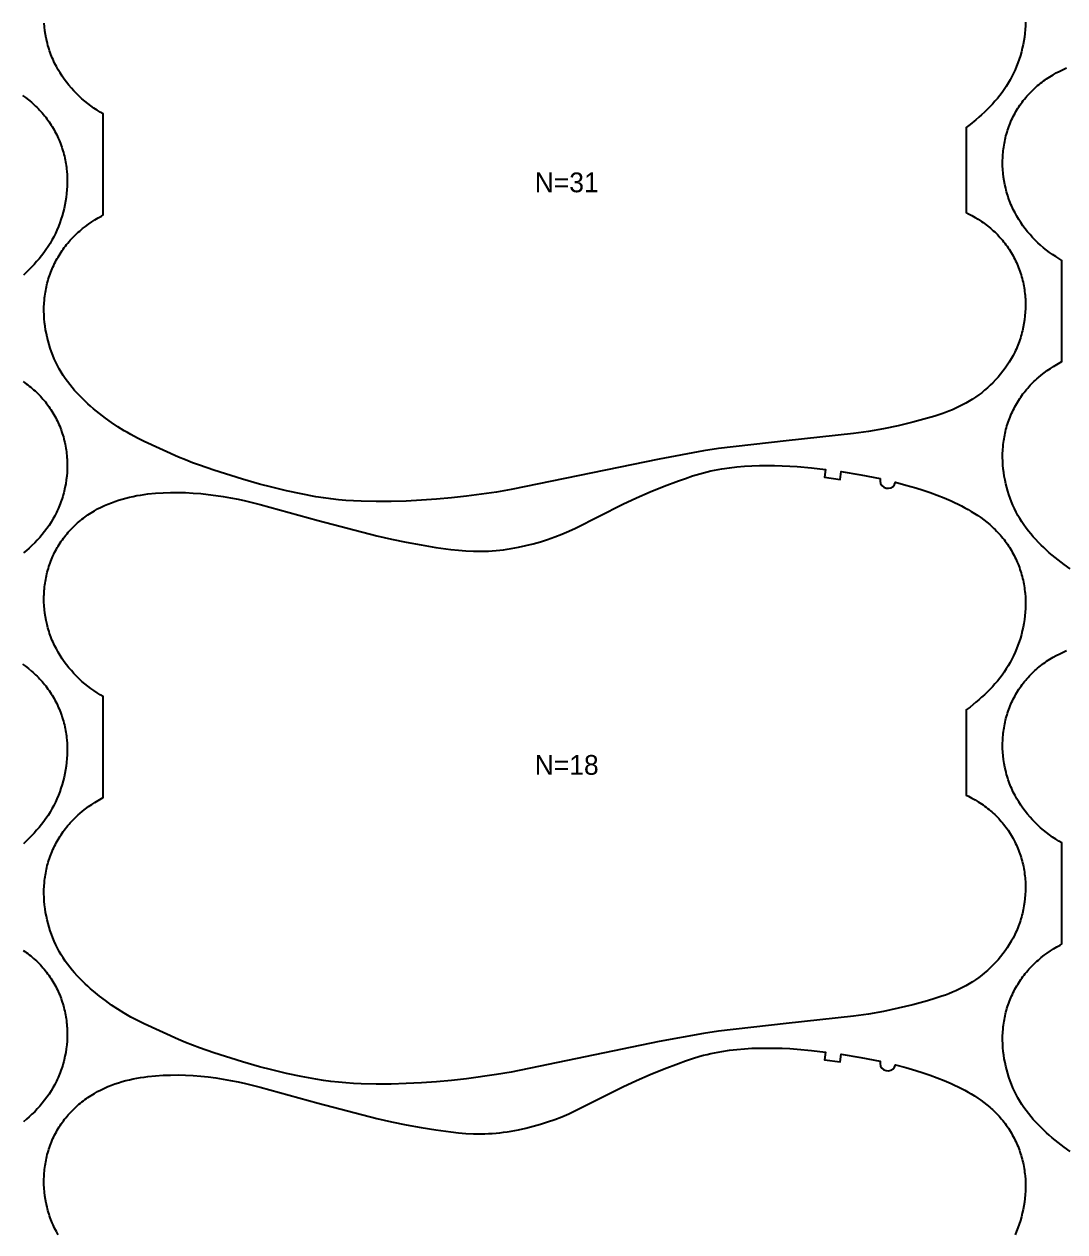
# Model space of a CAD drawing. Header units: inches. Extents: x 0 to 1954, y 0 to 1079.
# Drawn here: x 237.3 to 500.4, y 294.3 to 599.6 of the extents above; entities that cross this region are included whole.
import ezdxf

# ---------------------------------------------------------------- set-up
doc = ezdxf.new("R2010")
doc.units = ezdxf.units.IN

msp = doc.modelspace()

# ---------------------------------------------------------------- linework, layer by layer
at = {"layer": '1'}
for points in [[(490.4894, 600.1541), (490.4638, 599.1998), (490.4074, 598.247), (490.3206, 597.2968), (490.204, 596.3499), (490.0579, 595.4072), (489.8829, 594.4694), (489.6792, 593.5371), (489.4475, 592.6113), (489.188, 591.6925), (488.9012, 590.7816), (488.5875, 589.8794), (488.247, 588.987), (487.8795, 588.1054), (487.4851, 587.2359), (487.0637, 586.3797), (486.6153, 585.5378), (486.1398, 584.7115), (485.6372, 583.902), (485.1078, 583.11), (484.5529, 582.3356), (483.9743, 581.5782), (483.3734, 580.8376), (482.7521, 580.1132), (482.1119, 579.4049), (481.4545, 578.7121), (480.7816, 578.0345), (480.0947, 577.3717), (479.3947, 576.7231), (478.6822, 576.0884), (477.9581, 575.4669), (476.4778, 574.2618), (475.4894, 573.5079), (475.4894, 551.9635), (476.0608, 551.6897), (476.9074, 551.2498), (477.7394, 550.7821), (478.5554, 550.2866), (479.354, 549.7636), (479.7463, 549.4919), (480.1339, 549.2134), (480.5164, 548.9281), (480.8937, 548.636), (481.2656, 548.3373), (481.632, 548.0319), (481.9928, 547.7198), (482.3476, 547.4011), (482.6964, 547.0759), (483.039, 546.744), (483.3752, 546.4056), (483.7049, 546.0608), (484.028, 545.7098), (484.3444, 545.3526), (484.6539, 544.9895), (484.9564, 544.6205), (485.2518, 544.2457), (485.54, 543.8654), (485.8209, 543.4797), (486.0943, 543.0887), (486.3601, 542.6925), (486.6183, 542.2912), (486.8686, 541.8851), (487.111, 541.4742), (487.3454, 541.0588), (487.5716, 540.6388), (487.7895, 540.2145), (487.9991, 539.7861), (488.2004, 539.3537), (488.3933, 538.9174), (488.5778, 538.4775), (488.754, 538.0342), (488.9217, 537.5876), (489.081, 537.1378), (489.2318, 536.6852), (489.3742, 536.2297), (489.508, 535.7717), (489.6333, 535.3112), (489.7501, 534.8486), (489.8583, 534.3838), (489.958, 533.9172), (490.049, 533.4488), (490.1314, 532.9789), (490.2051, 532.5077), (490.2704, 532.0351), (490.327, 531.5615), (490.3752, 531.0869), (490.4149, 530.6115), (490.4461, 530.1355), (490.4689, 529.6589), (490.4834, 529.182), (490.4894, 528.7049), (490.4766, 527.7505), (490.4307, 526.797), (490.3519, 525.8456), (490.2406, 524.8974), (490.0966, 523.9536), (489.9202, 523.0156), (489.7113, 522.0843), (489.5947, 521.6217), (489.4699, 521.1612), (489.3371, 520.7031), (489.1962, 520.2474), (489.0472, 519.7944), (488.8902, 519.3442), (488.725, 518.8969), (488.5518, 518.4527), (488.3706, 518.0117), (488.1814, 517.5741), (487.9844, 517.1398), (487.7797, 516.7092), (487.3477, 515.8587), (486.8864, 515.0235), (486.3969, 514.2042), (485.8801, 513.4016), (485.3369, 512.6165), (484.7685, 511.8495), (484.1758, 511.1015), (483.5594, 510.3729), (482.9203, 509.6644), (482.259, 508.9765), (481.5764, 508.3099), (480.8731, 507.665), (480.1499, 507.0424), (479.4076, 506.4427), (478.6468, 505.8665), (477.8686, 505.3139), (477.0739, 504.7852), (476.2636, 504.2807), (475.4386, 503.8006), (474.6001, 503.3451), (473.7488, 502.9144), (472.8858, 502.5088), (472.0121, 502.1281), (471.1287, 501.7704), (470.2368, 501.4334), (469.3376, 501.1149), (467.5218, 500.5239), (465.6906, 499.9792), (462.0059, 498.9792), (458.2956, 498.0878), (454.5597, 497.3046), (450.801, 496.6396), (447.0237, 496.0958), (429.9483, 494.2376), (412.882, 492.298), (409.1112, 491.7101), (397.8452, 489.6617), (360.4626, 481.9461), (356.6968, 481.3244), (349.1344, 480.2792), (345.3416, 479.8516), (341.5404, 479.5057), (337.7327, 479.2396), (333.9207, 479.0487), (330.1054, 478.9341), (326.288, 478.904), (322.4723, 478.9889), (320.5664, 479.085), (318.6629, 479.2197), (316.7626, 479.3936), (314.8664, 479.6074), (312.9751, 479.8614), (311.089, 480.1529), (307.3332, 480.8353), (303.6, 481.6302), (299.8883, 482.5202), (296.8075, 483.3255), (292.5272, 484.5404), (285.2492, 486.8437), (281.6393, 488.0878), (279.8488, 488.7477), (278.0726, 489.4432), (276.3131, 490.1788), (267.63, 494.1438), (265.919, 494.9881), (264.2338, 495.88), (263.4036, 496.3485), (262.5821, 496.8324), (260.9647, 497.8438), (259.3808, 498.9087), (257.8297, 500.0221), (256.3116, 501.1801), (254.8313, 502.3852), (254.1072, 503.0067), (253.3948, 503.6414), (252.6947, 504.29), (252.0078, 504.9528), (251.3349, 505.6304), (250.6775, 506.3232), (250.0373, 507.0315), (249.416, 507.7559), (248.8152, 508.4965), (248.2365, 509.2539), (247.6816, 510.0283), (247.1522, 510.8203), (246.6496, 511.6298), (246.1742, 512.4561), (245.7257, 513.298), (245.3043, 514.1542), (244.9099, 515.0237), (244.5425, 515.9053), (244.2019, 516.7977), (243.8882, 517.6999), (243.6015, 518.6108), (243.342, 519.5296), (243.1102, 520.4554), (242.9065, 521.3877), (242.7315, 522.3255), (242.5854, 523.2682), (242.4688, 524.2151), (242.382, 525.1653), (242.3256, 526.1181), (242.3, 527.0724), (242.3058, 528.0269), (242.3436, 528.9805), (242.414, 529.932), (242.4615, 530.4066), (242.5174, 530.8802), (242.5817, 531.3527), (242.6544, 531.8239), (242.7358, 532.2937), (242.8257, 532.7619), (242.9243, 533.2284), (243.0315, 533.693), (243.1473, 534.1556), (243.2716, 534.616), (243.4043, 535.0742), (243.5455, 535.5298), (243.6949, 535.9829), (243.8526, 536.4332), (244.0185, 536.8806), (244.1925, 537.3249), (244.3747, 537.7661), (244.5648, 538.2039), (244.7629, 538.6382), (244.9689, 539.0688), (245.1827, 539.4957), (245.4043, 539.9186), (245.6336, 540.3375), (245.8705, 540.7521), (246.115, 541.1623), (246.3669, 541.5679), (246.6262, 541.9688), (246.8928, 542.3649), (247.1666, 542.7559), (247.4475, 543.1417), (247.7355, 543.5222), (248.0305, 543.8972), (248.3323, 544.2665), (248.6409, 544.6301), (248.9563, 544.9876), (249.2782, 545.339), (249.6067, 545.6841), (249.9417, 546.0228), (250.283, 546.355), (250.6305, 546.6806), (250.9838, 546.9999), (251.3429, 547.313), (252.0769, 547.9211), (252.8306, 548.5058), (253.6022, 549.0681), (254.3897, 549.6092), (255.1911, 550.1301), (256.0045, 550.6316), (256.8282, 551.1149), (257.3, 551.3785), (257.3, 576.9118), (256.5259, 577.3624), (255.7156, 577.8669), (254.9208, 578.3956), (254.1426, 578.9482), (253.3818, 579.5244), (252.6395, 580.1241), (251.9163, 580.7467), (251.213, 581.3916), (250.5304, 582.0582), (249.8691, 582.7461), (249.23, 583.4546), (248.6137, 584.1832), (248.0209, 584.9312), (247.4525, 585.6982), (246.9094, 586.4833), (246.3925, 587.2859), (245.903, 588.1052), (245.4417, 588.9404), (245.0098, 589.7909), (244.8051, 590.2215), (244.608, 590.6558), (244.4189, 591.0934), (244.2376, 591.5344), (244.0644, 591.9786), (243.8992, 592.4259), (243.7422, 592.8761), (243.5932, 593.3291), (243.4523, 593.7848), (243.3195, 594.2429), (243.1948, 594.7034), (243.0781, 595.166), (242.8692, 596.0973), (242.6928, 597.0353), (242.5489, 597.9791), (242.4375, 598.9273), (242.3587, 599.8787)], [(501.7808, 461.8807), (500.2297, 462.9941), (498.7116, 464.1521), (497.2313, 465.3572), (496.5072, 465.9787), (495.7948, 466.6134), (495.0947, 467.262), (494.4078, 467.9248), (493.7349, 468.6024), (493.0775, 469.2952), (492.4373, 470.0035), (491.816, 470.7279), (491.2152, 471.4685), (490.6365, 472.2259), (490.0816, 473.0003), (489.5522, 473.7923), (489.0496, 474.6018), (488.5742, 475.4281), (488.1257, 476.27), (487.7043, 477.1262), (487.3099, 477.9957), (486.9425, 478.8773), (486.6019, 479.7697), (486.2882, 480.6719), (486.0015, 481.5828), (485.742, 482.5016), (485.5102, 483.4274), (485.3065, 484.3597), (485.1315, 485.2975), (484.9854, 486.2402), (484.8688, 487.1871), (484.782, 488.1373), (484.7256, 489.0901), (484.7, 490.0444), (484.7058, 490.9989), (484.7436, 491.9525), (484.814, 492.904), (484.8615, 493.3786), (484.9174, 493.8522), (484.9817, 494.3247), (485.0544, 494.7959), (485.1358, 495.2657), (485.2257, 495.7339), (485.3243, 496.2004), (485.4315, 496.665), (485.5473, 497.1276), (485.6716, 497.588), (485.8043, 498.0462), (485.9455, 498.5018), (486.0949, 498.9549), (486.2526, 499.4052), (486.4185, 499.8526), (486.5925, 500.2969), (486.7747, 500.7381), (486.9648, 501.1759), (487.1629, 501.6102), (487.3689, 502.0408), (487.5827, 502.4677), (487.8043, 502.8906), (488.0336, 503.3095), (488.2705, 503.7241), (488.515, 504.1343), (488.7669, 504.5399), (489.0262, 504.9408), (489.2928, 505.3369), (489.5666, 505.7279), (489.8475, 506.1137), (490.1355, 506.4942), (490.4305, 506.8692), (490.7323, 507.2385), (491.0409, 507.6021), (491.3563, 507.9596), (491.6782, 508.311), (492.0067, 508.6561), (492.3417, 508.9948), (492.683, 509.327), (493.0305, 509.6526), (493.3838, 509.9719), (493.7429, 510.285), (494.4769, 510.8931), (495.2306, 511.4778), (496.0022, 512.0401), (496.7897, 512.5812), (497.5911, 513.1021), (498.4045, 513.6036), (499.2282, 514.0869), (499.7, 514.3505), (499.7, 539.8838), (498.9259, 540.3344), (498.1156, 540.8389), (497.3208, 541.3676), (496.5426, 541.9202), (495.7818, 542.4964), (495.0395, 543.0961), (494.3163, 543.7187), (493.613, 544.3636), (492.9304, 545.0302), (492.2691, 545.7181), (491.63, 546.4266), (491.0137, 547.1552), (490.4209, 547.9032), (489.8525, 548.6702), (489.3094, 549.4553), (488.7925, 550.2579), (488.303, 551.0772), (487.8417, 551.9124), (487.4098, 552.7629), (487.2051, 553.1935), (487.008, 553.6278), (486.8189, 554.0654), (486.6376, 554.5064), (486.4644, 554.9506), (486.2992, 555.3979), (486.1422, 555.8481), (485.9932, 556.3011), (485.8523, 556.7568), (485.7195, 557.2149), (485.5948, 557.6754), (485.4781, 558.138), (485.2692, 559.0693), (485.0928, 560.0073), (484.9489, 560.9511), (484.8375, 561.8993), (484.7587, 562.8507), (484.7128, 563.8042), (484.7, 564.7586), (484.7061, 565.2357), (484.7205, 565.7126), (484.7433, 566.1892), (484.7745, 566.6652), (484.8142, 567.1406), (484.8624, 567.6152), (484.9191, 568.0888), (484.9843, 568.5614), (485.0581, 569.0326), (485.1405, 569.5025), (485.2315, 569.9709), (485.3311, 570.4375), (485.4393, 570.9023), (485.5561, 571.3649), (485.6814, 571.8254), (485.8152, 572.2834), (485.9576, 572.7389), (486.1084, 573.1915), (486.2677, 573.6413), (486.4354, 574.0879), (486.6116, 574.5312), (486.7961, 574.9711), (486.9891, 575.4074), (487.1903, 575.8398), (487.3999, 576.2682), (487.6178, 576.6925), (487.844, 577.1125), (488.0784, 577.5279), (488.3208, 577.9388), (488.5711, 578.3449), (488.8293, 578.7461), (489.0951, 579.1424), (489.3685, 579.5334), (489.6494, 579.9191), (489.9376, 580.2994), (490.233, 580.6742), (490.5355, 581.0432), (490.845, 581.4063), (491.1614, 581.7635), (491.4845, 582.1145), (491.8142, 582.4593), (492.1504, 582.7977), (492.493, 583.1296), (492.8418, 583.4548), (493.1967, 583.7735), (493.5574, 584.0856), (493.9238, 584.391), (494.2957, 584.6897), (494.6731, 584.9818), (495.0556, 585.2671), (495.4431, 585.5456), (495.8354, 585.8173), (496.6341, 586.3403), (497.45, 586.8358), (498.282, 587.3035), (499.1287, 587.7434), (499.9889, 588.1557), (500.8617, 588.5406)], [(236.8872, 581.6218), (237.6588, 581.0595), (238.4125, 580.4748), (239.1466, 579.8667), (239.5056, 579.5536), (239.8589, 579.2343), (240.2064, 578.9087), (240.5477, 578.5765), (240.8827, 578.2378), (241.2112, 577.8927), (241.5332, 577.5413), (241.8485, 577.1838), (242.1571, 576.8202), (242.4589, 576.4509), (242.7539, 576.0759), (243.0419, 575.6954), (243.3228, 575.3096), (243.5966, 574.9186), (243.8632, 574.5225), (244.1225, 574.1216), (244.3745, 573.716), (244.6189, 573.3058), (244.8559, 572.8912), (245.0852, 572.4723), (245.3067, 572.0494), (245.5206, 571.6225), (245.7265, 571.1919), (245.9246, 570.7576), (246.1148, 570.3198), (246.2969, 569.8786), (246.4709, 569.4343), (246.6368, 568.9869), (246.7945, 568.5366), (246.944, 568.0835), (247.0851, 567.6279), (247.2178, 567.1697), (247.3421, 566.7093), (247.4579, 566.2467), (247.5651, 565.7821), (247.6637, 565.3156), (247.7537, 564.8474), (247.835, 564.3776), (247.9077, 563.9064), (247.972, 563.4339), (248.0279, 562.9603), (248.0754, 562.4857), (248.1458, 561.5342), (248.1836, 560.5806), (248.1894, 559.6261), (248.1638, 558.6718), (248.1074, 557.719), (248.0206, 556.7688), (247.904, 555.8219), (247.7579, 554.8792), (247.5829, 553.9414), (247.3792, 553.0091), (247.1475, 552.0833), (246.888, 551.1645), (246.6012, 550.2536), (246.2875, 549.3514), (245.947, 548.459), (245.5795, 547.5774), (245.1851, 546.7079), (244.7637, 545.8517), (244.3153, 545.0098), (243.8398, 544.1835), (243.3372, 543.374), (242.8078, 542.582), (242.2529, 541.8076), (241.6743, 541.0502), (241.0734, 540.3096), (240.4521, 539.5852), (239.8119, 538.8769), (239.1545, 538.1841), (238.4816, 537.5065), (237.7947, 536.8437), (237.0947, 536.1951)], [(237.054, 509.2356), (237.4463, 508.9639), (237.8339, 508.6854), (238.2164, 508.4001), (238.5937, 508.108), (238.9656, 507.8093), (239.332, 507.5039), (239.6928, 507.1918), (240.0476, 506.8731), (240.3964, 506.5479), (240.739, 506.216), (241.0752, 505.8776), (241.4049, 505.5328), (241.728, 505.1818), (242.0444, 504.8246), (242.3539, 504.4615), (242.6564, 504.0925), (242.9518, 503.7177), (243.24, 503.3374), (243.5209, 502.9517), (243.7943, 502.5607), (244.0601, 502.1645), (244.3183, 501.7632), (244.5686, 501.3571), (244.811, 500.9462), (245.0454, 500.5308), (245.2716, 500.1108), (245.4895, 499.6865), (245.6991, 499.2581), (245.9004, 498.8257), (246.0933, 498.3894), (246.2778, 497.9495), (246.454, 497.5062), (246.6217, 497.0596), (246.781, 496.6098), (246.9318, 496.1572), (247.0742, 495.7017), (247.208, 495.2437), (247.3333, 494.7832), (247.4501, 494.3206), (247.5583, 493.8558), (247.658, 493.3892), (247.749, 492.9208), (247.8314, 492.4509), (247.9051, 491.9797), (247.9704, 491.5071), (248.027, 491.0335), (248.0752, 490.5589), (248.1149, 490.0835), (248.1461, 489.6075), (248.1689, 489.1309), (248.1834, 488.654), (248.1894, 488.1769), (248.1766, 487.2225), (248.1307, 486.269), (248.0519, 485.3176), (247.9406, 484.3694), (247.7966, 483.4256), (247.6202, 482.4876), (247.4113, 481.5563), (247.2947, 481.0937), (247.1699, 480.6332), (247.0371, 480.1751), (246.8962, 479.7194), (246.7472, 479.2664), (246.5902, 478.8162), (246.425, 478.3689), (246.2518, 477.9247), (246.0706, 477.4837), (245.8814, 477.0461), (245.6844, 476.6118), (245.4797, 476.1812), (245.0477, 475.3307), (244.5864, 474.4955), (244.0969, 473.6762), (243.5801, 472.8736), (243.0369, 472.0885), (242.4685, 471.3215), (241.8758, 470.5735), (241.2594, 469.8449), (240.6203, 469.1364), (239.959, 468.4485), (239.2764, 467.7819), (238.5731, 467.137), (237.8499, 466.5144), (237.1076, 465.9147)], [(501.7808, 314.5887), (500.2297, 315.7021), (498.7116, 316.8601), (497.2313, 318.0652), (496.5072, 318.6867), (495.7948, 319.3214), (495.0947, 319.97), (494.4078, 320.6328), (493.7349, 321.3104), (493.0775, 322.0032), (492.4373, 322.7115), (491.816, 323.4359), (491.2152, 324.1765), (490.6365, 324.9339), (490.0816, 325.7083), (489.5522, 326.5003), (489.0496, 327.3098), (488.5742, 328.1361), (488.1257, 328.978), (487.7043, 329.8342), (487.3099, 330.7037), (486.9425, 331.5853), (486.6019, 332.4777), (486.2882, 333.3799), (486.0015, 334.2908), (485.742, 335.2096), (485.5102, 336.1354), (485.3065, 337.0677), (485.1315, 338.0055), (484.9854, 338.9482), (484.8688, 339.8951), (484.782, 340.8453), (484.7256, 341.7981), (484.7, 342.7524), (484.7058, 343.7069), (484.7436, 344.6605), (484.814, 345.612), (484.8615, 346.0866), (484.9174, 346.5602), (484.9817, 347.0327), (485.0544, 347.5039), (485.1358, 347.9737), (485.2257, 348.4419), (485.3243, 348.9084), (485.4315, 349.373), (485.5473, 349.8356), (485.6716, 350.296), (485.8043, 350.7542), (485.9455, 351.2098), (486.0949, 351.6629), (486.2526, 352.1132), (486.4185, 352.5606), (486.5925, 353.0049), (486.7747, 353.4461), (486.9648, 353.8839), (487.1629, 354.3182), (487.3689, 354.7488), (487.5827, 355.1757), (487.8043, 355.5986), (488.0336, 356.0175), (488.2705, 356.4321), (488.515, 356.8423), (488.7669, 357.2479), (489.0262, 357.6488), (489.2928, 358.0449), (489.5666, 358.4359), (489.8475, 358.8217), (490.1355, 359.2022), (490.4305, 359.5772), (490.7323, 359.9465), (491.0409, 360.3101), (491.3563, 360.6676), (491.6782, 361.019), (492.0067, 361.3641), (492.3417, 361.7028), (492.683, 362.035), (493.0305, 362.3606), (493.3838, 362.6799), (493.7429, 362.993), (494.4769, 363.6011), (495.2306, 364.1858), (496.0022, 364.7481), (496.7897, 365.2892), (497.5911, 365.8101), (498.4045, 366.3116), (499.2282, 366.7949), (499.7, 367.0585), (499.7, 392.5918), (498.9259, 393.0424), (498.1156, 393.5469), (497.3208, 394.0756), (496.5426, 394.6282), (495.7818, 395.2044), (495.0395, 395.8041), (494.3163, 396.4267), (493.613, 397.0716), (492.9304, 397.7382), (492.2691, 398.4261), (491.63, 399.1346), (491.0137, 399.8632), (490.4209, 400.6112), (489.8525, 401.3782), (489.3094, 402.1633), (488.7925, 402.9659), (488.303, 403.7852), (487.8417, 404.6204), (487.4098, 405.4709), (487.2051, 405.9015), (487.008, 406.3358), (486.8189, 406.7734), (486.6376, 407.2144), (486.4644, 407.6586), (486.2992, 408.1059), (486.1422, 408.5561), (485.9932, 409.0091), (485.8523, 409.4648), (485.7195, 409.9229), (485.5948, 410.3834), (485.4781, 410.846), (485.2692, 411.7773), (485.0928, 412.7153), (484.9489, 413.6591), (484.8375, 414.6073), (484.7587, 415.5587), (484.7128, 416.5122), (484.7, 417.4666), (484.7061, 417.9437), (484.7205, 418.4206), (484.7433, 418.8972), (484.7745, 419.3732), (484.8142, 419.8486), (484.8624, 420.3232), (484.9191, 420.7968), (484.9843, 421.2694), (485.0581, 421.7406), (485.1405, 422.2105), (485.2315, 422.6789), (485.3311, 423.1455), (485.4393, 423.6103), (485.5561, 424.0729), (485.6814, 424.5334), (485.8152, 424.9914), (485.9576, 425.4469), (486.1084, 425.8995), (486.2677, 426.3493), (486.4354, 426.7959), (486.6116, 427.2392), (486.7961, 427.6791), (486.9891, 428.1154), (487.1903, 428.5478), (487.3999, 428.9762), (487.6178, 429.4005), (487.844, 429.8205), (488.0784, 430.2359), (488.3208, 430.6468), (488.5711, 431.0529), (488.8293, 431.4541), (489.0951, 431.8504), (489.3685, 432.2414), (489.6494, 432.6271), (489.9376, 433.0074), (490.233, 433.3822), (490.5355, 433.7512), (490.845, 434.1143), (491.1614, 434.4715), (491.4845, 434.8225), (491.8142, 435.1673), (492.1504, 435.5057), (492.493, 435.8376), (492.8418, 436.1628), (493.1967, 436.4815), (493.5574, 436.7936), (493.9238, 437.099), (494.2957, 437.3977), (494.6731, 437.6898), (495.0556, 437.9751), (495.4431, 438.2536), (495.8354, 438.5253), (496.6341, 439.0483), (497.45, 439.5438), (498.282, 440.0115), (499.1287, 440.4514), (499.9889, 440.8637), (500.8617, 441.2486)], [(236.8872, 437.8298), (237.6588, 437.2675), (238.4125, 436.6828), (239.1466, 436.0747), (239.5056, 435.7616), (239.8589, 435.4423), (240.2064, 435.1167), (240.5477, 434.7845), (240.8827, 434.4458), (241.2112, 434.1007), (241.5332, 433.7493), (241.8485, 433.3918), (242.1571, 433.0282), (242.4589, 432.6589), (242.7539, 432.2839), (243.0419, 431.9034), (243.3228, 431.5176), (243.5966, 431.1266), (243.8632, 430.7305), (244.1225, 430.3296), (244.3745, 429.924), (244.6189, 429.5138), (244.8559, 429.0992), (245.0852, 428.6803), (245.3067, 428.2574), (245.5206, 427.8305), (245.7265, 427.3999), (245.9246, 426.9656), (246.1148, 426.5278), (246.2969, 426.0866), (246.4709, 425.6423), (246.6368, 425.1949), (246.7945, 424.7446), (246.944, 424.2915), (247.0851, 423.8359), (247.2178, 423.3777), (247.3421, 422.9173), (247.4579, 422.4547), (247.5651, 421.9901), (247.6637, 421.5236), (247.7537, 421.0554), (247.835, 420.5856), (247.9077, 420.1144), (247.972, 419.6419), (248.0279, 419.1683), (248.0754, 418.6937), (248.1458, 417.7422), (248.1836, 416.7886), (248.1894, 415.8341), (248.1638, 414.8798), (248.1074, 413.927), (248.0206, 412.9768), (247.904, 412.0299), (247.7579, 411.0872), (247.5829, 410.1494), (247.3792, 409.2171), (247.1475, 408.2913), (246.888, 407.3725), (246.6012, 406.4616), (246.2875, 405.5594), (245.947, 404.667), (245.5795, 403.7854), (245.1851, 402.9159), (244.7637, 402.0597), (244.3153, 401.2178), (243.8398, 400.3915), (243.3372, 399.582), (242.8078, 398.79), (242.2529, 398.0156), (241.6743, 397.2582), (241.0734, 396.5176), (240.4521, 395.7932), (239.8119, 395.0849), (239.1545, 394.3921), (238.4816, 393.7145), (237.7947, 393.0517), (237.0947, 392.4031)], [(237.054, 365.4436), (237.4463, 365.1719), (237.8339, 364.8934), (238.2164, 364.6081), (238.5937, 364.316), (238.9656, 364.0173), (239.332, 363.7119), (239.6928, 363.3998), (240.0476, 363.0811), (240.3964, 362.7559), (240.739, 362.424), (241.0752, 362.0856), (241.4049, 361.7408), (241.728, 361.3898), (242.0444, 361.0326), (242.3539, 360.6695), (242.6564, 360.3005), (242.9518, 359.9257), (243.24, 359.5454), (243.5209, 359.1597), (243.7943, 358.7687), (244.0601, 358.3725), (244.3183, 357.9712), (244.5686, 357.5651), (244.811, 357.1542), (245.0454, 356.7388), (245.2716, 356.3188), (245.4895, 355.8945), (245.6991, 355.4661), (245.9004, 355.0337), (246.0933, 354.5974), (246.2778, 354.1575), (246.454, 353.7142), (246.6217, 353.2676), (246.781, 352.8178), (246.9318, 352.3652), (247.0742, 351.9097), (247.208, 351.4517), (247.3333, 350.9912), (247.4501, 350.5286), (247.5583, 350.0638), (247.658, 349.5972), (247.749, 349.1288), (247.8314, 348.6589), (247.9051, 348.1877), (247.9704, 347.7151), (248.027, 347.2415), (248.0752, 346.7669), (248.1149, 346.2915), (248.1461, 345.8155), (248.1689, 345.3389), (248.1834, 344.862), (248.1894, 344.3849), (248.1766, 343.4305), (248.1307, 342.477), (248.0519, 341.5256), (247.9406, 340.5774), (247.7966, 339.6336), (247.6202, 338.6956), (247.4113, 337.7643), (247.2947, 337.3017), (247.1699, 336.8412), (247.0371, 336.3831), (246.8962, 335.9274), (246.7472, 335.4744), (246.5902, 335.0242), (246.425, 334.5769), (246.2518, 334.1327), (246.0706, 333.6917), (245.8814, 333.2541), (245.6844, 332.8198), (245.4797, 332.3892), (245.0477, 331.5387), (244.5864, 330.7035), (244.0969, 329.8842), (243.5801, 329.0816), (243.0369, 328.2965), (242.4685, 327.5295), (241.8758, 326.7815), (241.2594, 326.0529), (240.6203, 325.3444), (239.959, 324.6565), (239.2764, 323.9899), (238.5731, 323.345), (237.8499, 322.7224), (237.1076, 322.1227)], [(245.903, 293.5212), (245.4417, 294.3564), (245.0098, 295.2069), (244.8051, 295.6375), (244.608, 296.0718), (244.4189, 296.5094), (244.2376, 296.9504), (244.0644, 297.3946), (243.8992, 297.8419), (243.7422, 298.2921), (243.5932, 298.7451), (243.4523, 299.2008), (243.3195, 299.6589), (243.1948, 300.1194), (243.0781, 300.582), (242.8692, 301.5133), (242.6928, 302.4513), (242.5489, 303.3951), (242.4375, 304.3433), (242.3587, 305.2947), (242.3128, 306.2482), (242.3, 307.2026), (242.3061, 307.6797), (242.3205, 308.1566), (242.3433, 308.6332), (242.3745, 309.1092), (242.4142, 309.5846), (242.4624, 310.0592), (242.5191, 310.5328), (242.5843, 311.0054), (242.6581, 311.4766), (242.7405, 311.9465), (242.8315, 312.4149), (242.9311, 312.8815), (243.0393, 313.3463), (243.1561, 313.8089), (243.2814, 314.2694), (243.4152, 314.7274), (243.5576, 315.1829), (243.7084, 315.6355), (243.8677, 316.0853), (244.0354, 316.5319), (244.2116, 316.9752), (244.3961, 317.4151), (244.5891, 317.8514), (244.7903, 318.2838), (244.9999, 318.7122), (245.2178, 319.1365), (245.444, 319.5565), (245.6784, 319.9719), (245.9208, 320.3828), (246.1711, 320.7889), (246.4293, 321.1901), (246.6951, 321.5864), (246.9685, 321.9774), (247.2494, 322.3631), (247.5376, 322.7434), (247.833, 323.1182), (248.1355, 323.4872), (248.445, 323.8503), (248.7614, 324.2075), (249.0845, 324.5585), (249.4142, 324.9033), (249.7504, 325.2417), (250.093, 325.5736), (250.4418, 325.8988), (250.7967, 326.2175), (251.1574, 326.5296), (251.5238, 326.835), (251.8957, 327.1337), (252.2731, 327.4258), (252.6556, 327.7111), (253.0431, 327.9896), (253.4354, 328.2613), (254.2341, 328.7843), (255.05, 329.2798), (255.882, 329.7475), (256.7287, 330.1874), (257.5889, 330.5997), (258.4617, 330.9846), (259.346, 331.3426), (260.2407, 331.6738), (261.1448, 331.9787), (262.0572, 332.2576), (262.9769, 332.5108), (263.903, 332.7387), (264.8346, 332.9425), (265.7711, 333.1234), (266.7118, 333.2829), (267.6562, 333.422), (268.6035, 333.5422), (270.5042, 333.7308), (272.4092, 333.8574), (274.3165, 333.9246), (276.2246, 333.9334), (278.1318, 333.8851), (280.0368, 333.7812), (281.9388, 333.6255), (283.8367, 333.4223), (285.7299, 333.176), (287.6175, 332.8902), (289.4985, 332.5649), (291.3717, 332.1993), (293.2361, 331.7929), (296.939, 330.8699), (311.6666, 326.8431), (326.4332, 322.9613), (330.1564, 322.12), (333.8957, 321.3534), (337.6488, 320.6582), (341.4144, 320.0369), (345.1967, 319.5241), (347.0955, 319.3225), (348.9984, 319.1694), (350.9041, 319.0755), (351.8576, 319.054), (352.8112, 319.0514), (353.7647, 319.0686), (354.7179, 319.1055), (355.6703, 319.1618), (356.6215, 319.2372), (357.5712, 319.3312), (358.519, 319.4434), (359.4645, 319.5736), (360.4074, 319.7213), (361.3472, 319.8862), (362.2839, 320.0677), (364.1472, 320.4789), (365.9963, 320.9511), (367.8303, 321.4803), (369.6481, 322.0636), (371.4476, 322.7004), (373.2267, 323.3909), (374.9832, 324.1355), (376.7164, 324.9321), (388.631, 330.9756), (392.0963, 332.5751), (395.6038, 334.0815), (399.1419, 335.5124), (402.7131, 336.8606), (404.5133, 337.4976), (406.3255, 338.0982), (408.1521, 338.6496), (409.0715, 338.9031), (409.9953, 339.1395), (410.9237, 339.3578), (411.8563, 339.558), (412.7929, 339.7407), (413.7328, 339.9062), (415.6211, 340.1877), (417.5176, 340.4064), (419.4193, 340.5663), (421.3245, 340.6734), (423.2321, 340.7339), (425.1408, 340.754), (427.0494, 340.739), (428.9573, 340.6891), (430.8637, 340.6037), (432.768, 340.482), (436.3606, 340.1577), (439.9446, 339.7402), (439.6947, 337.7559), (443.6218, 337.2265), (443.9088, 339.2058), (448.836, 338.3612), (453.7463, 337.4236), (453.7463, 337.4236), (453.703, 336.8026), (453.8529, 336.1983), (454.1812, 335.6694), (454.6563, 335.2671), (455.2321, 335.0303), (455.8528, 334.9821), (456.4583, 335.1271), (456.9898, 335.4512), (457.3959, 335.9231), (457.6372, 336.497), (460.207, 335.8105), (462.761, 335.0657), (464.5823, 334.4937), (466.3914, 333.8846), (468.1848, 333.2325), (469.959, 332.5311), (471.7105, 331.7747), (472.5764, 331.3743), (473.4349, 330.9585), (474.2856, 330.5266), (475.1279, 330.0782), (475.9612, 329.6126), (476.7849, 329.1293), (477.5984, 328.6278), (478.3998, 328.1069), (479.1872, 327.5658), (479.9588, 327.0035), (480.7125, 326.4188), (481.4466, 325.8107), (481.8056, 325.4976), (482.1589, 325.1783), (482.5064, 324.8527), (482.8477, 324.5205), (483.1827, 324.1818), (483.5112, 323.8367), (483.8332, 323.4853), (484.1485, 323.1278), (484.4571, 322.7642), (484.7589, 322.3949), (485.0539, 322.0199), (485.3419, 321.6394), (485.6228, 321.2536), (485.8966, 320.8626), (486.1632, 320.4665), (486.4225, 320.0656), (486.6745, 319.66), (486.9189, 319.2498), (487.1559, 318.8352), (487.3852, 318.4163), (487.6067, 317.9934), (487.8206, 317.5665), (488.0265, 317.1359), (488.2246, 316.7016), (488.4148, 316.2638), (488.5969, 315.8226), (488.7709, 315.3783), (488.9368, 314.9309), (489.0945, 314.4806), (489.244, 314.0275), (489.3851, 313.5719), (489.5178, 313.1137), (489.6421, 312.6533), (489.7579, 312.1907), (489.8651, 311.7261), (489.9637, 311.2596), (490.0537, 310.7914), (490.135, 310.3216), (490.2077, 309.8504), (490.272, 309.3779), (490.3279, 308.9043), (490.3754, 308.4297), (490.4458, 307.4782), (490.4836, 306.5246), (490.4894, 305.5701), (490.4638, 304.6158), (490.4074, 303.663), (490.3206, 302.7128), (490.204, 301.7659), (490.0579, 300.8232), (489.8829, 299.8854), (489.6792, 298.9531), (489.4475, 298.0273), (489.188, 297.1085), (488.9012, 296.1976), (488.5875, 295.2954), (488.247, 294.403), (487.8795, 293.5214)]]:
    msp.add_lwpolyline(points, dxfattribs=at)
msp.add_lwpolyline([(453.7463, 484.7156), (453.703, 484.0946), (453.8529, 483.4903), (454.1812, 482.9614), (454.6563, 482.5591), (455.2321, 482.3223), (455.8528, 482.2741), (456.4583, 482.4191), (456.9898, 482.7432), (457.3959, 483.2151), (457.6372, 483.789), (460.207, 483.1025), (462.761, 482.3577), (464.5823, 481.7857), (466.3914, 481.1766), (468.1848, 480.5245), (469.959, 479.8231), (471.7105, 479.0667), (472.5764, 478.6663), (473.4349, 478.2505), (474.2856, 477.8186), (475.1279, 477.3702), (475.9612, 476.9046), (476.7849, 476.4213), (477.5984, 475.9198), (478.3998, 475.3989), (479.1872, 474.8578), (479.9588, 474.2955), (480.7125, 473.7108), (481.4466, 473.1027), (481.8056, 472.7896), (482.1589, 472.4703), (482.5064, 472.1447), (482.8477, 471.8125), (483.1827, 471.4738), (483.5112, 471.1287), (483.8332, 470.7773), (484.1485, 470.4198), (484.4571, 470.0562), (484.7589, 469.6869), (485.0539, 469.3119), (485.3419, 468.9314), (485.6228, 468.5456), (485.8966, 468.1546), (486.1632, 467.7585), (486.4225, 467.3576), (486.6745, 466.952), (486.9189, 466.5418), (487.1559, 466.1272), (487.3852, 465.7083), (487.6067, 465.2854), (487.8206, 464.8585), (488.0265, 464.4279), (488.2246, 463.9936), (488.4148, 463.5558), (488.5969, 463.1146), (488.7709, 462.6703), (488.9368, 462.2229), (489.0945, 461.7726), (489.244, 461.3195), (489.3851, 460.8639), (489.5178, 460.4057), (489.6421, 459.9453), (489.7579, 459.4827), (489.8651, 459.0181), (489.9637, 458.5516), (490.0537, 458.0834), (490.135, 457.6136), (490.2077, 457.1424), (490.272, 456.6699), (490.3279, 456.1963), (490.3754, 455.7217), (490.4458, 454.7702), (490.4836, 453.8166), (490.4894, 452.8621), (490.4638, 451.9078), (490.4074, 450.955), (490.3206, 450.0048), (490.204, 449.0579), (490.0579, 448.1152), (489.8829, 447.1774), (489.6792, 446.2451), (489.4475, 445.3193), (489.188, 444.4005), (488.9012, 443.4896), (488.5875, 442.5874), (488.247, 441.695), (487.8795, 440.8134), (487.4851, 439.9439), (487.0637, 439.0877), (486.6153, 438.2458), (486.1398, 437.4195), (485.6372, 436.61), (485.1078, 435.818), (484.5529, 435.0436), (483.9743, 434.2862), (483.3734, 433.5456), (482.7521, 432.8212), (482.1119, 432.1129), (481.4545, 431.4201), (480.7816, 430.7425), (480.0947, 430.0797), (479.3947, 429.4311), (478.6822, 428.7964), (477.9581, 428.1749), (476.4778, 426.9698), (475.4894, 426.2159), (475.4894, 404.6715), (476.0608, 404.3977), (476.9074, 403.9578), (477.7394, 403.4901), (478.5554, 402.9946), (479.354, 402.4716), (479.7463, 402.1999), (480.1339, 401.9214), (480.5164, 401.6361), (480.8937, 401.344), (481.2656, 401.0453), (481.632, 400.7399), (481.9928, 400.4278), (482.3476, 400.1091), (482.6964, 399.7839), (483.039, 399.452), (483.3752, 399.1136), (483.7049, 398.7688), (484.028, 398.4178), (484.3444, 398.0606), (484.6539, 397.6975), (484.9564, 397.3285), (485.2518, 396.9537), (485.54, 396.5734), (485.8209, 396.1877), (486.0943, 395.7967), (486.3601, 395.4005), (486.6183, 394.9992), (486.8686, 394.5931), (487.111, 394.1822), (487.3454, 393.7668), (487.5716, 393.3468), (487.7895, 392.9225), (487.9991, 392.4941), (488.2004, 392.0617), (488.3933, 391.6254), (488.5778, 391.1855), (488.754, 390.7422), (488.9217, 390.2956), (489.081, 389.8458), (489.2318, 389.3932), (489.3742, 388.9377), (489.508, 388.4797), (489.6333, 388.0192), (489.7501, 387.5566), (489.8583, 387.0918), (489.958, 386.6252), (490.049, 386.1568), (490.1314, 385.6869), (490.2051, 385.2157), (490.2704, 384.7431), (490.327, 384.2695), (490.3752, 383.7949), (490.4149, 383.3195), (490.4461, 382.8435), (490.4689, 382.3669), (490.4834, 381.89), (490.4894, 381.4129), (490.4766, 380.4585), (490.4307, 379.505), (490.3519, 378.5536), (490.2406, 377.6054), (490.0966, 376.6616), (489.9202, 375.7236), (489.7113, 374.7923), (489.5947, 374.3297), (489.4699, 373.8692), (489.3371, 373.4111), (489.1962, 372.9554), (489.0472, 372.5024), (488.8902, 372.0522), (488.725, 371.6049), (488.5518, 371.1607), (488.3706, 370.7197), (488.1814, 370.2821), (487.9844, 369.8478), (487.7797, 369.4172), (487.3477, 368.5667), (486.8864, 367.7315), (486.3969, 366.9122), (485.8801, 366.1096), (485.3369, 365.3245), (484.7685, 364.5575), (484.1758, 363.8095), (483.5594, 363.0809), (482.9203, 362.3724), (482.259, 361.6845), (481.5764, 361.0179), (480.8731, 360.373), (480.1499, 359.7504), (479.4076, 359.1507), (478.6468, 358.5745), (477.8686, 358.0219), (477.0739, 357.4932), (476.2636, 356.9887), (475.4386, 356.5086), (474.6001, 356.0531), (473.7488, 355.6224), (472.8858, 355.2168), (472.0121, 354.8361), (471.1287, 354.4784), (470.2368, 354.1414), (469.3376, 353.8229), (467.5218, 353.2319), (465.6906, 352.6872), (462.0059, 351.6872), (458.2956, 350.7958), (454.5597, 350.0126), (450.801, 349.3476), (447.0237, 348.8038), (429.9483, 346.9456), (412.882, 345.006), (409.1112, 344.4181), (397.8452, 342.3697), (360.4626, 334.6541), (356.6968, 334.0324), (349.1344, 332.9872), (345.3416, 332.5596), (341.5404, 332.2137), (337.7327, 331.9476), (333.9207, 331.7567), (330.1054, 331.6421), (326.288, 331.612), (322.4723, 331.6969), (320.5664, 331.793), (318.6629, 331.9277), (316.7626, 332.1016), (314.8664, 332.3154), (312.9751, 332.5694), (311.089, 332.8609), (307.3332, 333.5433), (303.6, 334.3382), (299.8883, 335.2282), (296.8075, 336.0335), (292.5272, 337.2484), (285.2492, 339.5517), (281.6393, 340.7958), (279.8488, 341.4557), (278.0726, 342.1512), (276.3131, 342.8868), (267.63, 346.8518), (265.919, 347.6961), (264.2338, 348.588), (263.4036, 349.0565), (262.5821, 349.5404), (260.9647, 350.5518), (259.3808, 351.6167), (257.8297, 352.7301), (256.3116, 353.8881), (254.8313, 355.0932), (254.1072, 355.7147), (253.3948, 356.3494), (252.6947, 356.998), (252.0078, 357.6608), (251.3349, 358.3384), (250.6775, 359.0312), (250.0373, 359.7395), (249.416, 360.4639), (248.8152, 361.2045), (248.2365, 361.9619), (247.6816, 362.7363), (247.1522, 363.5283), (246.6496, 364.3378), (246.1742, 365.1641), (245.7257, 366.006), (245.3043, 366.8622), (244.9099, 367.7317), (244.5425, 368.6133), (244.2019, 369.5057), (243.8882, 370.4079), (243.6015, 371.3188), (243.342, 372.2376), (243.1102, 373.1634), (242.9065, 374.0957), (242.7315, 375.0335), (242.5854, 375.9762), (242.4688, 376.9231), (242.382, 377.8733), (242.3256, 378.8261), (242.3, 379.7804), (242.3058, 380.7349), (242.3436, 381.6885), (242.414, 382.64), (242.4615, 383.1146), (242.5174, 383.5882), (242.5817, 384.0607), (242.6544, 384.5319), (242.7358, 385.0017), (242.8257, 385.4699), (242.9243, 385.9364), (243.0315, 386.401), (243.1473, 386.8636), (243.2716, 387.324), (243.4043, 387.7822), (243.5455, 388.2378), (243.6949, 388.6909), (243.8526, 389.1412), (244.0185, 389.5886), (244.1925, 390.0329), (244.3747, 390.4741), (244.5648, 390.9119), (244.7629, 391.3462), (244.9689, 391.7768), (245.1827, 392.2037), (245.4043, 392.6266), (245.6336, 393.0455), (245.8705, 393.4601), (246.115, 393.8703), (246.3669, 394.2759), (246.6262, 394.6768), (246.8928, 395.0729), (247.1666, 395.4639), (247.4475, 395.8497), (247.7355, 396.2302), (248.0305, 396.6052), (248.3323, 396.9745), (248.6409, 397.3381), (248.9563, 397.6956), (249.2782, 398.047), (249.6067, 398.3921), (249.9417, 398.7308), (250.283, 399.063), (250.6305, 399.3886), (250.9838, 399.7079), (251.3429, 400.021), (252.0769, 400.6291), (252.8306, 401.2138), (253.6022, 401.7761), (254.3897, 402.3172), (255.1911, 402.8381), (256.0045, 403.3396), (256.8282, 403.8229), (257.3, 404.0865), (257.3, 429.6198), (256.5259, 430.0704), (255.7156, 430.5749), (254.9208, 431.1036), (254.1426, 431.6562), (253.3818, 432.2324), (252.6395, 432.8321), (251.9163, 433.4547), (251.213, 434.0996), (250.5304, 434.7662), (249.8691, 435.4541), (249.23, 436.1626), (248.6137, 436.8912), (248.0209, 437.6392), (247.4525, 438.4062), (246.9094, 439.1913), (246.3925, 439.9939), (245.903, 440.8132), (245.4417, 441.6484), (245.0098, 442.4989), (244.8051, 442.9295), (244.608, 443.3638), (244.4189, 443.8014), (244.2376, 444.2424), (244.0644, 444.6866), (243.8992, 445.1339), (243.7422, 445.5841), (243.5932, 446.0371), (243.4523, 446.4928), (243.3195, 446.9509), (243.1948, 447.4114), (243.0781, 447.874), (242.8692, 448.8053), (242.6928, 449.7433), (242.5489, 450.6871), (242.4375, 451.6353), (242.3587, 452.5867), (242.3128, 453.5402), (242.3, 454.4946), (242.3061, 454.9717), (242.3205, 455.4486), (242.3433, 455.9252), (242.3745, 456.4012), (242.4142, 456.8766), (242.4624, 457.3512), (242.5191, 457.8248), (242.5843, 458.2974), (242.6581, 458.7686), (242.7405, 459.2385), (242.8315, 459.7069), (242.9311, 460.1735), (243.0393, 460.6383), (243.1561, 461.1009), (243.2814, 461.5614), (243.4152, 462.0194), (243.5576, 462.4749), (243.7084, 462.9275), (243.8677, 463.3773), (244.0354, 463.8239), (244.2116, 464.2672), (244.3961, 464.7071), (244.5891, 465.1434), (244.7903, 465.5758), (244.9999, 466.0042), (245.2178, 466.4285), (245.444, 466.8485), (245.6784, 467.2639), (245.9208, 467.6748), (246.1711, 468.0809), (246.4293, 468.4821), (246.6951, 468.8784), (246.9685, 469.2694), (247.2494, 469.6551), (247.5376, 470.0354), (247.833, 470.4102), (248.1355, 470.7792), (248.445, 471.1423), (248.7614, 471.4995), (249.0845, 471.8505), (249.4142, 472.1953), (249.7504, 472.5337), (250.093, 472.8656), (250.4418, 473.1908), (250.7967, 473.5095), (251.1574, 473.8216), (251.5238, 474.127), (251.8957, 474.4257), (252.2731, 474.7178), (252.6556, 475.0031), (253.0431, 475.2816), (253.4354, 475.5533), (254.2341, 476.0763), (255.05, 476.5718), (255.882, 477.0395), (256.7287, 477.4794), (257.5889, 477.8917), (258.4617, 478.2766), (259.346, 478.6346), (260.2407, 478.9658), (261.1448, 479.2707), (262.0572, 479.5496), (262.9769, 479.8028), (263.903, 480.0307), (264.8346, 480.2345), (265.7711, 480.4154), (266.7118, 480.5749), (267.6562, 480.714), (268.6035, 480.8342), (270.5042, 481.0228), (272.4092, 481.1494), (274.3165, 481.2166), (276.2246, 481.2254), (278.1318, 481.1771), (280.0368, 481.0732), (281.9388, 480.9175), (283.8367, 480.7143), (285.7299, 480.468), (287.6175, 480.1822), (289.4985, 479.8569), (291.3717, 479.4913), (293.2361, 479.0849), (296.939, 478.1619), (311.6666, 474.1351), (326.4332, 470.2533), (330.1564, 469.412), (333.8957, 468.6454), (337.6488, 467.9502), (341.4144, 467.3289), (345.1967, 466.8161), (347.0955, 466.6145), (348.9984, 466.4614), (350.9041, 466.3675), (351.8576, 466.346), (352.8112, 466.3434), (353.7647, 466.3606), (354.7179, 466.3975), (355.6703, 466.4538), (356.6215, 466.5292), (357.5712, 466.6232), (358.519, 466.7354), (359.4645, 466.8656), (360.4074, 467.0133), (361.3472, 467.1782), (362.2839, 467.3597), (364.1472, 467.7709), (365.9963, 468.2431), (367.8303, 468.7723), (369.6481, 469.3556), (371.4476, 469.9924), (373.2267, 470.6829), (374.9832, 471.4275), (376.7164, 472.2241), (388.631, 478.2676), (392.0963, 479.8671), (395.6038, 481.3735), (399.1419, 482.8044), (402.7131, 484.1526), (404.5133, 484.7896), (406.3255, 485.3902), (408.1521, 485.9416), (409.0715, 486.1951), (409.9953, 486.4315), (410.9237, 486.6498), (411.8563, 486.85), (412.7929, 487.0327), (413.7328, 487.1982), (415.6211, 487.4797), (417.5176, 487.6984), (419.4193, 487.8583), (421.3245, 487.9654), (423.2321, 488.0259), (425.1408, 488.046), (427.0494, 488.031), (428.9573, 487.9811), (430.8637, 487.8957), (432.768, 487.774), (436.3606, 487.4497), (439.9446, 487.0322), (439.6947, 485.0479), (443.6218, 484.5185), (443.9088, 486.4978), (448.836, 485.6532), (453.7463, 484.7156)], close=True, dxfattribs=at)

# ---------------------------------------------------------------- texts
for s, p in [('N=31', (366.3947, 557.121)), ('N=18', (366.3947, 409.829))]:
    msp.add_text(s, height=5, dxfattribs=at).set_placement(p)

doc.saveas('drawing.dxf')
